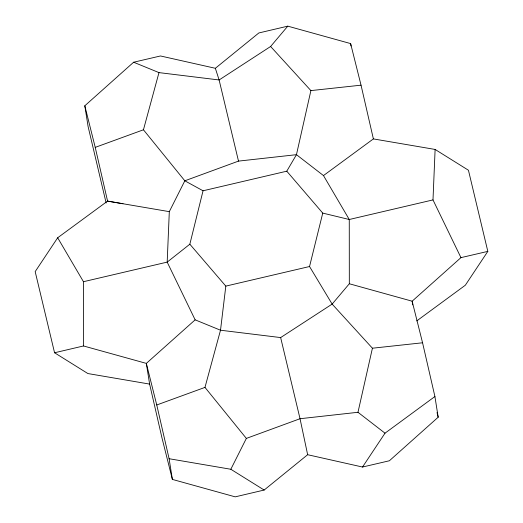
<?xml version="1.0" encoding="UTF-8"?>
<svg xmlns="http://www.w3.org/2000/svg" width="523" height="523" viewBox="0 0 523 523"><rect width="100%" height="100%" fill="white"/><g stroke="black" fill="none" stroke-linecap="round" stroke-linejoin="round"><path stroke-width="0.78" d="M169.308 211.652L167.183 262.115L195.144 319.841L220.51 330.222L280.648 337.577L332.144 304.098L349.325 283.76L349.266 219.503L323.482 175.571L296.456 154.677L238.501 161.11L184.822 180.801L169.308 211.652L107.575 201.113L57.674 237.775L35.178 271.62L54.562 352.764L87.884 373.553L149.617 384.091L161.96 437.829L172.381 479.414L235.206 496.85L264.161 490.044L307.648 454.709L362.517 467.032L389.38 460.77L438.189 417.21L434.914 396.519L422.564 342.781L412.144 301.196L349.325 283.76M412.732 304.889L412.144 301.196L460.953 257.636L432.992 199.91L435.116 149.447L373.383 138.909L323.482 175.571M106.136 202.976L88.086 126.481L84.811 105.79L133.62 62.23L158.979 72.612L219.117 79.967L270.613 46.488L310.897 90.603L296.456 154.677L286.774 171.191L203.048 190.784L189.842 244.202L225.818 286.114L220.51 330.222L204.977 387.393L246.353 438.411L230.833 469.262L169.106 458.723L156.756 404.985L146.335 363.393L83.517 345.965L54.562 352.764M434.914 396.519L385.013 433.181L357.98 412.287L372.422 348.213L332.144 304.098L309.544 266.521L322.75 213.103L286.774 171.191M203.048 190.784L184.822 180.801L143.446 129.789L158.979 72.612M435.116 149.447L468.438 170.237L487.822 251.38L465.326 285.225L416.733 320.919M362.517 467.032L385.013 433.181M270.613 46.488L287.794 26.15L350.619 43.586L361.04 85.171L373.383 138.909M195.144 319.841L146.335 363.393L149.617 384.091M133.62 62.23L160.483 55.968L215.352 68.291L258.839 32.956L287.794 26.15M189.842 244.202L167.183 262.115L83.458 281.707L57.674 237.775M246.353 438.411L300.032 418.72L357.98 412.287M123.01 203.748L107.575 201.113L95.232 147.375L143.446 129.789M156.756 404.985L204.977 387.393M432.992 199.91L349.266 219.503L322.75 213.103M225.818 286.114L309.544 266.521M460.953 257.636L487.822 251.38M310.897 90.603L361.04 85.171M372.422 348.213L422.564 342.781M230.833 469.262L264.161 490.044M215.352 68.291L219.117 79.967L238.501 161.11M437.012 412.503L438.189 417.21M84.811 105.79L95.232 147.375M280.648 337.577L300.032 418.72L307.648 454.709M350.619 43.586L350.998 45.972M169.106 458.723L172.381 479.414M83.458 281.707L83.517 345.965"/></g></svg>
